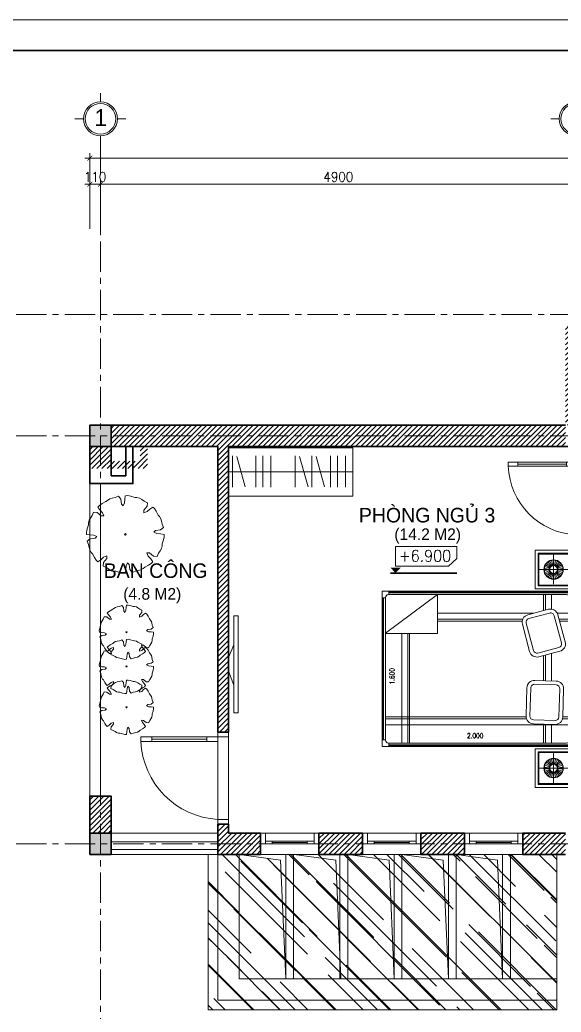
# Model space of a CAD drawing. Header units: millimetres. Extents: x -529782 to -142003, y -492574 to -273331.
# Drawn here: x -222022 to -216446, y -385662 to -375441 of the extents above; entities that cross this region are included whole.
import ezdxf
from ezdxf.enums import TextEntityAlignment as Align

# ---------------------------------------------------------------- set-up
doc = ezdxf.new("R2010")
doc.units = ezdxf.units.MM
doc.header["$LTSCALE"] = 500
doc.header["$MEASUREMENT"] = 0
doc.header["$PDMODE"] = 3
doc.linetypes.add('CENTER', pattern=[2, 1.25, -0.25, 0.25, -0.25])
doc.layers.get('0').update_dxf_attribs({"linetype": 'CONTINUOUS', "lineweight": 13})
doc.layers.get('Defpoints').update_dxf_attribs({"color": 255, "linetype": 'CONTINUOUS', "lineweight": 13})
for name, color, linetype, lineweight in [('1.cat 30', 30, 'CONTINUOUS', 35), ('1.cot', 2, 'CONTINUOUS', 35), ('2.thay 145', 145, 'CONTINUOUS', 18), ('3.manh 08', 8, 'CONTINUOUS', 9), ('4.dim 08', 8, 'CONTINUOUS', 13), ('7.tim 67', 67, 'CENTER', 9), ('8.vat lieu 08', 8, 'CONTINUOUS', 5), ('9.text \xad white', 7, 'CONTINUOUS', 15), ('CA.manh 08', 8, 'CONTINUOUS', 9), ('CA.thay 145', 145, 'CONTINUOUS', 18), ('noithat', 15, 'CONTINUOUS', 9)]:
    doc.layers.add(name, color=color, linetype=linetype, lineweight=lineweight)
doc.styles.add('CA.JSC1', font='')
doc.styles.add('ROMANS', font='romans.shx', dxfattribs={"bigfont": 'vns.shx'})
doc.styles.get("Standard").update_dxf_attribs({"font": 'txt.shx', "width": 0.9})
doc.styles.get('CA.JSC1').set_extended_font_data('.VnAvantH')
doc.dimstyles.new('CA 50', dxfattribs={"dimscale": 0, "dimtxt": 100, "dimasz": 50, "dimexe": 50, "dimexo": 0, "dimgap": 25, "dimtad": 1, "dimdec": 0, "dimzin": 0, "dimdsep": 46, "dimtxsty": 'Standard', "dimblk": 'ARCHTICK', "dimcen": 0.09, "dimdle": 50, "dimclrd": 256, "dimclre": 256, "dimclrt": 7, "dimadec": 0, "dimazin": 0, "dimtfac": 1, "dimtdec": 0, "dimtix": 1, "dimtmove": 2, "dimatfit": 3, "dimldrblk": 'DOT', "dimfxl": 1, "dimtolj": 1, "dimtzin": 0, "dimarcsym": 0})
pattern_1 = [(45, (0, 0), (-26.51650429449553, 26.51650429449553), [])]

# ---------------------------------------------------------------- blocks, each defined once
blk = doc.blocks.new('A$C2BDB356E')
at = {"layer": 'noithat', "color": 135, "linetype": 'Continuous'}
for p, q in [((0.0007344302721321583, 599.9999563574092), (0.0007344302721321583, 699.9999563574092)), ((0.0007344302721321583, 699.9999563574092), (40.00073443027213, 699.9999563574092)), ((40.00073443027213, 699.9999563574092), (40.00073443027213, 599.9999563574092)), ((40.00073443027213, 599.9999563574092), (0.0007344302721321583, 599.9999563574092)), ((0.0007344302721321583, 99.99995635740925), (0.0007344302721321583, -4.364259075373411e-05)), ((40.00073443027213, 99.99995635740925), (0.0007344302721321583, 99.99995635740925)), ((40.00073443027213, -4.364259075373411e-05), (40.00073443027213, 99.99995635740925)), ((0.0007344302721321583, -4.364259075373411e-05), (40.00073443027213, -4.364259075373411e-05))]:
    blk.add_line(p, q, dxfattribs=at)
at = {"layer": 'noithat', "color": 8, "linetype": 'Continuous'}
for p, q in [((0.0007344302721321583, 99.99995635740925), (0.0007344302721321583, 599.9999563574092)), ((20.00073443027213, 599.9999563574092), (20.00073443027213, 99.99995635740925)), ((40.00073443027213, 599.9999563574092), (40.00073443027213, 99.99995635740925))]:
    blk.add_line(p, q, dxfattribs=at)
at = {"layer": 'noithat', "color": 1, "linetype": 'Continuous'}
blk.add_arc((10.18820847296689, 740.3098040898665), 740.9098847954065, 272.306074052381, 356.8812333185894, dxfattribs=at)
blk = doc.blocks.new('A$C53621E4B')
at = {"layer": 'noithat'}
for p, q in [((6.955862045288086e-05, 1999.999869246036), (70.00006955862045, 1999.999869246036)), ((6.955862045288086e-05, -0.0001307539641857147), (6.955862045288086e-05, 1999.999869246036)), ((70.00006955862045, 1929.999869246036), (70.00006955862045, 1999.999869246036)), ((70.00006955862045, 1983.999869246036), (777.4192168414593, 1983.999869246036)), ((70.00006955862045, 1943.999869246036), (792.2395204156637, 1943.999869246036)), ((777.4192168414593, 1983.999869246036), (792.2395204156637, 1943.999869246036)), ((788.6423028036952, 1983.999869246036), (798.7758300974965, 1943.999869246036)), ((811.3359885960817, 1983.999869246036), (801.2024613022804, 1943.999869246036)), ((822.5590745583177, 1983.999869246036), (807.7387709841132, 1943.999869246036)), ((807.7387709841132, 1943.999869246036), (1530.00006955862, 1943.999869246036)), ((822.5590745583177, 1983.999869246036), (1530.00006955862, 1983.999869246036)), ((1530.00006955862, 1999.999869246036), (1600.00006955862, 1999.999869246036)), ((1530.00006955862, 1999.999869246036), (1530.00006955862, 1929.999869246036)), ((1600.00006955862, 1999.999869246036), (1600.00006955862, -0.0001307539641857147)), ((6.955862045288086e-05, 1929.999869246036), (70.00006955862045, 1929.999869246036)), ((4.000069558620453, 69.99986924603581), (4.000069558620453, 1929.999869246036)), ((12.00006955862045, 69.99986924603581), (12.00006955862045, 1929.999869246036)), ((16.00006955862045, 69.99986924603581), (16.00006955862045, 1929.999869246036)), ((36.00006955862045, 65.99986924603581), (36.00006955862045, 1901.347382754087)), ((66.00006955862045, 1931.347382754087), (1534.00006955862, 1931.347382754087)), ((227.6586416214705, 1931.347382754087), (227.6586416214705, 1806.373710714281)), ((287.6586416214705, 1931.347382754087), (287.6586416214705, 1824.127765990794)), ((307.6586416214705, 1931.347382754087), (307.6586416214705, 1829.457760047168)), ((1295.987653709948, 1862.392074059695), (1295.987653709948, 1931.347382754087)), ((1315.987653709948, 1859.289595298469), (1315.987653709948, 1931.347382754087)), ((1375.987653709948, 35.99986924603581), (1375.987653709948, 1931.347382754087)), ((1530.00006955862, 1929.999869246036), (1600.00006955862, 1929.999869246036)), ((1564.00006955862, 1901.347382754087), (1564.00006955862, 65.99986924603581)), ((1584.00006955862, 1929.999869246036), (1584.00006955862, 69.99986924603581)), ((1588.00006955862, 1929.999869246036), (1588.00006955862, 69.99986924603581)), ((1596.00006955862, 1929.999869246036), (1596.00006955862, 69.99986924603581)), ((36.00006955862045, 1743.872827596962), (184.7117167562246, 1743.872827596962)), ((642.1232149600983, 1743.872827596962), (924.612143702805, 1743.872827596962)), ((1371.91368868202, 1743.872827596962), (1564.00006955862, 1743.872827596962)), ((36.00006955862045, 1683.872827596962), (195.3930588662624, 1683.872827596962)), ((36.00006955862045, 1663.872827596962), (200.7230529263616, 1663.872827596962)), ((658.1131971329451, 1683.872827596962), (922.8785082548857, 1683.872827596962)), ((663.4431911855936, 1663.872827596962), (922.3006297796965, 1663.872827596962)), ((1369.602174758911, 1663.872827596962), (1564.00006955862, 1663.872827596962)), ((1370.1800532341, 1683.872827596962), (1564.00006955862, 1683.872827596962)), ((227.6586416214705, 1562.801087513566), (227.6586416214705, 570.0239220671356)), ((287.6586416214705, 1449.918502066284), (287.6586416214705, 570.0239220671356)), ((307.6586416214705, 1443.860710680485), (307.6586416214705, 570.0239220671356)), ((1295.987653709948, 35.99986924603581), (1295.987653709948, 1483.431120559573)), ((1315.987653709948, 35.99986924603581), (1315.987653709948, 1488.264485832304)), ((34.23403782397509, 570.0239220671356), (433.4166060686111, 35.99986924603581)), ((36.00006955862045, 570.0239220671356), (435.1826378032565, 570.0239220671356)), ((435.1826378032565, 570.0239220671356), (435.1826378032565, 35.99986924603581)), ((435.1826378032565, 284.1503325365484), (1564.00006955862, 284.1503325365484)), ((435.1826378032565, 264.1503325365484), (1564.00006955862, 264.1503325365484)), ((435.1826378032565, 204.1503325365484), (1564.00006955862, 204.1503325365484)), ((36.00006955862045, 69.99986924603581), (6.955862045288086e-05, 69.99986924603581)), ((1534.00006955862, 35.99986924603581), (66.00006955862045, 35.99986924603581)), ((70.00006955862045, -0.0001307539641857147), (70.00006955862045, 35.99986924603581)), ((1530.00006955862, 15.99986924603581), (70.00006955862045, 15.99986924603581)), ((1530.00006955862, 11.99986924603581), (70.00006955862045, 11.99986924603581)), ((1530.00006955862, 3.999869246035814), (70.00006955862045, 3.999869246035814)), ((1530.00006955862, 35.99986924603581), (1530.00006955862, -0.0001307539641857147)), ((1600.00006955862, 69.99986924603581), (1564.00006955862, 69.99986924603581)), ((1600.00006955862, -0.0001307539641857147), (6.955862045288086e-05, -0.0001307539641857147))]:
    blk.add_line(p, q, dxfattribs=at)
for points in [[(340.7294978052378, 1445.497492987663), (619.9965403825045, 1519.922076843679, 0.4142135623730928), (676.0245911926031, 1616.663018837571), (619.004616484046, 1830.621886722744, 0.4142135623730918), (522.2636744901538, 1886.649937532842), (242.9966319128871, 1812.225353676826, 0.4142135623730937), (186.9685811027884, 1715.484411682934), (243.9885558113456, 1501.525543794036, 0.414213562373092)], [(330.4290167912841, 1484.148496735841), (609.6960593760014, 1558.573080595583, 0.4142135623730945), (637.3735874444246, 1606.362537823617), (580.3536127358675, 1820.321405712515, 0.4142135623730945), (532.5641555041075, 1847.998933780938), (253.2971129268408, 1773.574349924922, 0.4142135623730945), (225.6195848509669, 1725.784892696887), (282.6395595595241, 1511.82602480799, 0.4142135623730951)], [(996.3995885550976, 1491.362569801509), (1285.293034166098, 1483.015304531902, 0.4142135623730957), (1366.593648083508, 1559.74966782704), (1372.988858245313, 1781.083750043064, 0.4142135623730958), (1296.254494950175, 1862.384363967925), (1007.361049339175, 1870.731629241258, 0.4142135623730957), (926.0604354143143, 1793.997265942395), (919.6652252525091, 1572.66318372637, 0.4142135623730946)], [(997.554863370955, 1531.345883075148), (1286.448308981955, 1522.998617801815, 0.4142135623730945), (1326.610334813595, 1560.904942642897), (1333.0055449754, 1782.239024858922, 0.4142135623730945), (1295.099220134318, 1822.401050698012), (1006.205774523318, 1830.748315971345, 0.4142135623730945), (966.0437486842275, 1792.841991126537), (959.6485385224223, 1571.507908910513, 0.4142135623730951)]]:
    blk.add_lwpolyline(points, format="xyb", close=True, dxfattribs=at)
for centre, radius, start, end in [((782.9104882255197, 1980.097385887057), 6.826236146835995, 34.20007427686024, 145.7999257231398), ((788.7959010004997, 1989.486922744662), 5.553487948119572, 268.9844752861604, 315.9994754663296), ((795.4724773094058, 1945.895213779062), 3.776865842704907, 210.735328045117, 329.264671954883), ((799.3483398407698, 1977.335013713688), 10.5732928969746, 86.52539782463387, 128.3312454481836), ((799.918566763401, 1944.599218983203), 1.483331207069644, 205.3147875659948, 334.6852124340052), ((800.0597246363759, 1944.599218983203), 1.483331207069644, 205.3147875659948, 334.6852124340052), ((800.6299515590072, 1977.335013713688), 10.5732928969746, 51.66875455181637, 93.47460217536613), ((804.5058140903711, 1945.895213779062), 3.776865842704907, 210.735328045117, 329.264671954883), ((811.1823903992772, 1989.486922744662), 5.553487948119572, 224.0005245336704, 271.0155247138396), ((817.0678031817079, 1980.097385887057), 6.826236146835995, 34.20007427686024, 145.7999257231398), ((66.00006955862045, 1901.347382754087), 30, 90, 180), ((1534.00006955862, 1901.347382754087), 30, 0, 90), ((66.00006955862045, 65.99986924603581), 30, 180, 270), ((1534.00006955862, 65.99986924603581), 30, 270, 0)]:
    blk.add_arc(centre, radius, start, end, dxfattribs=at)
at = {"layer": 'noithat', "style": 'ROMANS', "width": 0.75}
for s, rotation, p in [('2.000', 90, (1514.37587377429, 875.070332787931)), ('1.600', 180, (960.8841702863574, 127.5780621878803))]:
    blk.add_text(s, height=50, rotation=rotation, dxfattribs=at).set_placement(p)
blk = doc.blocks.new('A$C5087272F')
at = {"layer": 'noithat'}
for p, q in [((-0.0007299021817743778, 500.000033332326), (499.9992700978182, 500.000033332326)), ((-0.0007299021817743778, 3.333232598379254e-05), (-0.0007299021817743778, 500.000033332326)), ((39.99927009781823, 460.000033332326), (459.9992700978182, 460.000033332326)), ((39.99927009781823, 40.00003333232598), (39.99927009781823, 460.000033332326)), ((49.99927009781823, 450.000033332326), (449.9992700978182, 450.000033332326)), ((49.99927009781823, 50.00003333232598), (49.99927009781823, 450.000033332326)), ((250.364759543445, 425.4739536031266), (250.364759543445, 50.47395360312657)), ((449.9992700978182, 450.000033332326), (449.9992700978182, 50.00003333232598)), ((459.9992700978182, 460.000033332326), (459.9992700978182, 40.00003333232598)), ((499.9992700978182, 500.000033332326), (499.9992700978182, 3.333232598379254e-05)), ((196.5666415034793, 249.4090965970536), (132.9870474501513, 262.9233565016766)), ((200.1197593673132, 260.3444689720054), (140.7393046258949, 286.7823507695575)), ((205.8688248484395, 270.302142476954), (153.2827202170156, 308.5081838763435)), ((213.5625761910342, 278.8469190023025), (170.0690867765807, 327.1513326599379)), ((222.864759543445, 285.6053508094628), (190.364759543445, 341.8970020546694)), ((233.3688248484395, 290.2820619999547), (213.2827202170156, 352.1007355584879)), ((244.6156940623187, 292.6726578458329), (237.8213439448737, 357.3165810464998)), ((256.1138250171207, 292.6726578458329), (262.9081751345657, 357.3165810464998)), ((267.3606942309998, 290.2820619999547), (287.4467988624237, 352.1007355584879)), ((277.864759543445, 285.6053508094628), (310.364759543445, 341.8970020546694)), ((287.1669428884052, 278.8469190023025), (330.6604323028587, 327.1513326599379)), ((294.8606942309998, 270.302142476954), (347.4467988624237, 308.5081838763435)), ((300.6097597121261, 260.3444689720054), (359.990214460995, 286.7823507695575)), ((304.1628775834106, 249.4090965970536), (367.742471629288, 262.9233565016766)), ((437.864759543445, 237.9739536031266), (62.86475954344496, 237.9739536031266)), ((195.364759543445, 237.9739536031266), (130.364759543445, 237.9739536031266)), ((196.5666415034793, 226.5388106054743), (132.9870474501513, 213.0245507045765)), ((200.1197593673132, 215.6034382342477), (140.7393046258949, 189.1655564329703)), ((205.8688248484395, 205.6457647255738), (153.2827202170156, 167.4397233261843)), ((213.5625761910342, 197.1009882002254), (170.0690867765807, 148.7965745463152)), ((222.864759543445, 190.342556393065), (190.364759543445, 134.0509051478584)), ((233.3688248484395, 185.6658452062984), (213.2827202170156, 123.8471716477652)), ((244.6156940623187, 183.275249356695), (237.8213439448737, 118.6313261597534)), ((256.1138250171207, 183.275249356695), (262.9081751345657, 118.6313261597534)), ((267.3606942309998, 185.6658452062984), (287.4467988624237, 123.8471716477652)), ((277.864759543445, 190.342556393065), (310.364759543445, 134.0509051478584)), ((287.1669428884052, 197.1009882002254), (330.6604323028587, 148.7965745463152)), ((294.8606942309998, 205.6457647255738), (347.4467988624237, 167.4397233261843)), ((300.6097597121261, 215.6034382342477), (359.990214460995, 189.1655564329703)), ((304.1628775834106, 226.5388106054743), (367.742471629288, 213.0245507045765)), ((305.364759543445, 237.9739536031266), (370.364759543445, 237.9739536031266)), ((499.9992700978182, 3.333232598379254e-05), (-0.0007299021817743778, 3.333232598379254e-05)), ((459.9992700978182, 40.00003333232598), (39.99927009781823, 40.00003333232598)), ((449.9992700978182, 50.00003333232598), (49.99927009781823, 50.00003333232598))]:
    blk.add_line(p, q, dxfattribs=at)
for radius in [125, 120, 55, 50]:
    blk.add_circle((250.364759543445, 237.9739536031266), radius, dxfattribs=at)
blk = doc.blocks.new('A$C1A9D127A')
at = {"layer": 'noithat', "color": 135, "linetype": 'Continuous'}
for p, q in [((49.99985728343017, 109.9998206971213), (-0.0001427165698260069, 109.9998206971213)), ((-0.0001427165698260069, 109.9998206971213), (-0.0001427165698260069, -0.000179302878677845)), ((49.99985728343017, -0.000179302878677845), (49.99985728343017, 109.9998206971213)), ((-0.0001427165698260069, -0.000179302878677845), (49.99985728343017, -0.000179302878677845))]:
    blk.add_line(p, q, dxfattribs=at)
blk = doc.blocks.new('khung co loan')
at = {"layer": '1.cat 30'}
blk.add_lwpolyline([(1158.281703106128, -14553.47590842255), (1158.281703106128, -303.4759079545038), (20658.28170374641, -303.4759079545038), (20658.28170374641, -14553.47590842255)], close=True, dxfattribs=at)
at = {"layer": '3.manh 08'}
blk.add_lwpolyline([(0, -14850.00000048772), (21000.00000000023, -14850.00000048772), (21000.00000000023, -4.877219907939434e-07), (0, -4.877219907939434e-07)], close=True, dxfattribs=at)
blk = doc.blocks.new('ki hieu cost')
at = {"layer": '1.cat 30'}
blk.add_line((-119312.6479903211, -196389.5266377838), (-118175.9534743076, -196389.5266377837), dxfattribs=at)
at = {"layer": '3.manh 08'}
blk.add_lwpolyline([(-119227.225577535, -195933.8747298737), (-119227.225577535, -196268.1983629046), (-118320.4604987512, -196268.1983629046), (-118175.9534743076, -196138.8011558482), (-118175.9534743076, -195933.8747298737)], close=True, dxfattribs=at)
blk.add_solid([(-119312.6479903211, -196299.0221607631), (-119141.803164749, -196299.0221607631), (-119227.225577535, -196389.5266377839)], dxfattribs=at)
blk = doc.blocks.new('A$C41BA5761')
at = {"layer": '2.thay 145'}
blk.add_lwpolyline([(839.9994073519047, 524.9998310285737, -3898660.642287513), (839.9994073521084, 525.0001542164828, 1.154242490888426e-06), (839.9994073524431, 524.9999926225864, 1.154242490888426e-06)], format="xyb", dxfattribs=at)
at = {"layer": '3.manh 08'}
for p, q in [((524.9994049160159, 1050.000159478077), (524.9994049160159, 875.0001713204256)), ((174.9994048396911, 525.0001523148676), (-0.000583361616008915, 525.0001523148676)), ((874.9994049923262, 525.0001523148676), (1049.999393193633, 525.0001523148676)), ((524.9994049160159, 0.0001831847475841641), (524.9994049160159, 175.000171342399))]:
    blk.add_line(p, q, dxfattribs=at)
blk.add_arc((524.9994049160159, 525.0001713313977), 349.9999999890093, 359.9999968883953, 359.9999381014106, dxfattribs=at)
blk = doc.blocks.new('_ArchTick')
at = {"color": 1, "linetype": 'ByBlock', "const_width": 0.150000081}
blk.add_lwpolyline([(-0.5000002699998731, -0.5000002699998731), (0.5000002699998731, 0.5000002699998731)], dxfattribs=at)
blk = doc.blocks.new('*D628')
at = {"layer": '7.tim 67', "linetype": 'Continuous', "lineweight": -2, "transparency": 16777216}
for p, q in [((5.823591963835773e-11, 2483.999999999942), (-49.99999999994176, 2483.999999999942)), ((5.820766091346741e-11, 2022.499999999942), (5.82389812553556e-11, 2533.999999999942)), ((5.823591963835773e-11, 2483.999999999942), (110.0000000000582, 2483.999999999942)), ((110.0000000000582, 2022.499999999942), (110.0000000000582, 2533.999999999942)), ((110.0000000000582, 2483.999999999942), (160.0000000000582, 2483.999999999942))]:
    blk.add_line(p, q, dxfattribs=at)
at = {"layer": 'Defpoints', "color": 0, "linetype": 'Continuous', "transparency": 16777216}
for p in [(110.0000000000582, 2483.999999999942), (5.820766091346741e-11, 2022.499999999942), (110.0000000000582, 2022.499999999942)]:
    blk.add_point(p, dxfattribs=at)
at = {"layer": '7.tim 67', "linetype": 'Continuous', "lineweight": -2, "transparency": 16777216, "xscale": 50, "yscale": 50, "zscale": 50}
blk.add_blockref('_ArchTick', (5.823591963835773e-11, 2483.999999999942), dxfattribs=at)
at = {"layer": '7.tim 67', "linetype": 'Continuous', "lineweight": -2, "transparency": 16777216, "xscale": 50, "yscale": 50, "zscale": 50, "rotation": 180}
blk.add_blockref('_ArchTick', (110.0000000000582, 2483.999999999942), dxfattribs=at)
at = {"layer": '7.tim 67', "color": 7, "linetype": 'Continuous', "transparency": 16777216, "insert": (55.00000000005824, 2558.999999999942), "char_height": 100, "attachment_point": 5}
blk.add_mtext('\\A1;110', dxfattribs=at)
blk = doc.blocks.new('_DOT')
at = {"color": 1, "linetype": 'ByBlock'}
blk.add_line((-0.5, 0), (-1, 0), dxfattribs=at)
at = {"color": 1, "linetype": 'ByBlock', "const_width": 0.5}
blk.add_lwpolyline([(-0.25, 0, 1), (0.25, 0, 1)], format="xyb", close=True, dxfattribs=at)
blk = doc.blocks.new('*D629')
at = {"layer": '7.tim 67', "linetype": 'Continuous', "lineweight": -2, "transparency": 16777216}
for p, q in [((60.00000000005824, 2483.999999999942), (5060.000000000058, 2483.999999999942)), ((110.0000000000582, 2022.499999999942), (110.0000000000582, 2533.999999999942)), ((5010.000000000058, 2022.499999999942), (5010.000000000058, 2533.999999999942))]:
    blk.add_line(p, q, dxfattribs=at)
at = {"layer": 'Defpoints', "color": 0, "linetype": 'Continuous', "transparency": 16777216}
for p in [(5010.000000000058, 2483.999999999942), (110.0000000000582, 2022.499999999942), (5010.000000000058, 2022.499999999942)]:
    blk.add_point(p, dxfattribs=at)
at = {"layer": '7.tim 67', "linetype": 'Continuous', "lineweight": -2, "transparency": 16777216, "xscale": 50, "yscale": 50, "zscale": 50, "rotation": 180}
blk.add_blockref('_ArchTick', (110.0000000000582, 2483.999999999942), dxfattribs=at)
at = {"layer": '7.tim 67', "linetype": 'Continuous', "lineweight": -2, "transparency": 16777216, "xscale": 50, "yscale": 50, "zscale": 50}
blk.add_blockref('_ArchTick', (5010.000000000058, 2483.999999999942), dxfattribs=at)
at = {"layer": '7.tim 67', "color": 7, "linetype": 'Continuous', "transparency": 16777216, "insert": (2560.000000000058, 2558.999999999942), "char_height": 100, "attachment_point": 5}
blk.add_mtext('\\A1;4900', dxfattribs=at)
blk = doc.blocks.new('*D633')
at = {"layer": '7.tim 67', "linetype": 'Continuous', "lineweight": -2, "transparency": 16777216}
for p, q in [((5.820766091346741e-11, 2022.499999999942), (5.825542213863416e-11, 2802.499999999942)), ((10220.00000000006, 2022.499999999942), (10220.00000000006, 2802.499999999942)), ((-49.99999999994175, 2752.499999999942), (10270.00000000006, 2752.499999999942))]:
    blk.add_line(p, q, dxfattribs=at)
at = {"layer": 'Defpoints', "color": 0, "linetype": 'Continuous', "transparency": 16777216}
for p in [(10220.00000000006, 2752.499999999942), (5.820766091346741e-11, 2022.499999999942), (10220.00000000006, 2022.499999999942)]:
    blk.add_point(p, dxfattribs=at)
at = {"layer": '7.tim 67', "linetype": 'Continuous', "lineweight": -2, "transparency": 16777216, "xscale": 50, "yscale": 50, "zscale": 50, "rotation": 180}
blk.add_blockref('_ArchTick', (5.825236052163629e-11, 2752.499999999942), dxfattribs=at)
at = {"layer": '7.tim 67', "linetype": 'Continuous', "lineweight": -2, "transparency": 16777216, "xscale": 50, "yscale": 50, "zscale": 50}
blk.add_blockref('_ArchTick', (10220.00000000006, 2752.499999999942), dxfattribs=at)
at = {"layer": '7.tim 67', "color": 7, "linetype": 'Continuous', "transparency": 16777216, "insert": (5110.000000000058, 2827.499999999942), "char_height": 100, "attachment_point": 5}
blk.add_mtext('\\A1;10220', dxfattribs=at)
blk = doc.blocks.new('A$C4C885104')
at = {"color": 116}
for p, q in [((238.7920089364052, 1059.793210025877), (197.8864303231239, 1032.629086423665)), ((295.8722552955151, 1089.668938875198), (238.7920089364052, 1059.793210025877)), ((316.8008278906345, 1108.683531083167), (295.8722552955151, 1089.668938875198)), ((353.90112221241, 1131.769455332309), (316.8008278906345, 1108.683531083167)), ((391.9539651125669, 1141.274789348245), (353.90112221241, 1131.769455332309)), ((436.6658100187778, 1150.784047540277), (391.9539651125669, 1141.274789348245)), ((488.6582685410976, 1170.073332030326), (436.6658100187778, 1150.784047540277)), ((523.2338181063533, 1127.694199115038), (488.6582685410976, 1170.073332030326)), ((530.8443866893649, 1051.643678631634), (523.2338181063533, 1127.694199115038)), ((579.362497895956, 1069.298544041812), (558.4339253008366, 1023.12375240773)), ((582.2152336016297, 1127.694199115038), (579.362497895956, 1069.298544041812)), ((590.7773687541485, 1179.303973764181), (582.2152336016297, 1127.694199115038)), ((626.0363964810967, 1180.779463738203), (590.9718065112829, 1179.016527913511)), ((674.1872363835573, 1171.091655563563), (626.0363964810967, 1180.779463738203)), ((735.6963426545262, 1151.897532328963), (674.1872363835573, 1171.091655563563)), ((763.951683267951, 1150.556445363909), (735.6963426545262, 1151.897532328963)), ((806.5286409407854, 1140.67340945825), (763.951683267951, 1150.556445363909)), ((840.1634260341525, 1120.514920104295), (806.5286409407854, 1140.67340945825)), ((878.5079255625606, 1095.650363322347), (840.1634260341525, 1120.514920104295)), ((928.9252418875694, 1072.564439073205), (878.5079255625606, 1095.650363322347)), ((923.3798379153013, 1018.174386106431), (928.9252418875694, 1072.564439073205)), ((108.3223132416606, 928.0125306583941), (85.21269899606705, 877.6437764950097)), ((162.7678298652172, 922.4715949036181), (108.3223132416606, 928.0125306583941)), ((221.9800174385309, 874.0717957802117), (162.7678298652172, 922.4715949036181)), ((174.0000470802188, 1006.677533041686), (204.473745688796, 964.1375089287758)), ((197.8864303231239, 1032.629086423665), (174.3408041521907, 1006.611803103238)), ((204.473745688796, 964.1375089287758), (243.7894519716501, 920.8273653835058)), ((243.7894519716501, 920.8273653835058), (261.6728151217103, 873.3919323831797)), ((558.4339253008366, 1023.12375240773), (530.8443866893649, 1051.643678631634)), ((874.2528812214732, 919.3636479377747), (874.9314493313432, 959.0203841254115)), ((921.7349730953574, 937.2313998639584), (874.2528812214732, 919.3636479377747)), ((874.9314493313432, 959.0203841254115), (923.3798379153013, 1018.174386106431)), ((965.0867357477546, 976.5084720775485), (921.7349730953574, 937.2313998639584)), ((1007.667621448636, 1006.950263235718), (965.0867357477546, 976.5084720775485)), ((1033.645683541894, 983.0893143303692), (1007.60379087925, 1006.611803103238)), ((1060.835544556379, 942.2219700105488), (1033.645683541894, 983.0893143303692)), ((1090.742624059319, 885.1997763514519), (1060.835544556379, 942.2219700105488)), ((30.25457375496626, 763.201085370034), (28.91413167864084, 734.9715481288731)), ((40.14733090251684, 805.732280086726), (30.25457375496626, 763.201085370034)), ((60.3266307413578, 839.3359756208956), (40.14733090251684, 805.732280086726)), ((85.21269899606705, 877.6437764950097), (60.3266307413578, 839.3359756208956)), ((261.6728151217103, 873.3919323831797), (221.9800174385309, 874.0717957802117)), ((1109.77395555377, 864.2937315702438), (1090.742624059319, 885.1997763514519)), ((1132.883569799364, 827.2289132736623), (1109.77395555377, 864.2937315702438)), ((1142.400217555463, 789.2124824263155), (1132.883569799364, 827.2289132736623)), ((1151.916865311563, 744.5465362593532), (1142.400217555463, 789.2124824263155)), ((9.701128542423248, 673.5248466357589), (-0.0001368746161460876, 625.4213227592409)), ((-0.0001368746161460876, 625.4213227592409), (1.766497045755386, 590.3902083970606)), ((28.91413167864084, 734.9715481288731), (9.701128542423248, 673.5248466357589)), ((1024.130999803543, 622.8980779387057), (1052.678979061544, 650.456581171602)), ((1070.351210311055, 601.9881089814007), (1024.130999803543, 622.8980779387057)), ((1052.678979061544, 650.456581171602), (1128.806269057095, 658.0616332218051)), ((1128.806269057095, 658.0616332218051), (1171.226105317473, 692.6051687821746)), ((1171.226105317473, 692.6051687821746), (1151.916865311563, 744.5465362593532)), ((1.480732470750809, 590.1949806697667), (53.13734395802021, 581.641259200871)), ((53.13734395802021, 522.7187835760415), (10.71848971396685, 488.175248015672)), ((10.71848971396685, 488.175248015672), (30.02674770355225, 436.2338805347681)), ((53.13734395802021, 581.641259200871), (111.5924027115107, 578.7913267724216)), ((129.2646339610219, 530.322854578495), (53.13734395802021, 522.7187835760415)), ((111.5924027115107, 578.7913267724216), (157.8126132115722, 557.8823388591409)), ((157.8126132115722, 557.8823388591409), (129.2646339610219, 530.322854578495)), ((1128.806269057095, 599.138176549226), (1070.351210311055, 601.9881089814007)), ((1180.463862560689, 590.5844550840557), (1128.806269057095, 599.138176549226)), ((1153.030463352799, 445.8078876212239), (1172.243466481566, 507.2545891180634)), ((1172.243466481566, 507.2545891180634), (1181.943749897182, 555.3581129908562)), ((1181.943749897182, 555.3581129908562), (1180.17711597681, 590.3902083970606)), ((30.02674770355225, 436.2338805347681), (39.54339545965195, 391.5669533237815)), ((39.54339545965195, 391.5669533237815), (49.06004321575165, 353.5505224764347)), ((49.06004321575165, 353.5505224764347), (72.17063947021961, 316.4857041798532)), ((72.17063947021961, 316.4857041798532), (91.20197096467018, 295.5796593986452)), ((920.2707979008555, 307.3875033706427), (959.9635955765843, 306.7076399698853)), ((938.1541610509157, 259.9520703665912), (920.2707979008555, 307.3875033706427)), ((959.9635955765843, 306.7076399698853), (1019.175783157349, 258.3088218942285)), ((1073.621299773455, 252.7669050954282), (1096.731896027923, 303.1366402991116)), ((1096.731896027923, 303.1366402991116), (1121.616982273757, 341.4434601292014)), ((1121.616982273757, 341.4434601292014), (1141.796282112598, 375.0471556670964)), ((1141.796282112598, 375.0471556670964), (1151.689039260149, 417.5783503837883)), ((1151.689039260149, 417.5783503837883), (1153.030463352799, 445.8078876212239)), ((91.20197096467018, 295.5796593986452), (121.1090504676104, 238.5574657395482)), ((121.1090504676104, 238.5574657395482), (148.2979294732213, 197.691102463752)), ((148.2979294732213, 197.691102463752), (174.3408041521907, 174.167632650584)), ((174.2759915664792, 173.829172514379), (216.8568772748113, 204.2719447165728)), ((216.8568772748113, 204.2719447165728), (260.2096219360828, 243.5490169301629)), ((258.5637750998139, 162.6050496473908), (253.0183711349964, 108.2149966806173)), ((307.0131456926465, 221.7590516246855), (258.5637750998139, 162.6050496473908)), ((260.2096219360828, 243.5490169301629), (307.691713809967, 261.4157878160477)), ((307.691713809967, 261.4157878160477), (307.0131456926465, 221.7590516246855)), ((602.5820971354842, 111.4808917082846), (623.5106697231531, 157.6566643863916)), ((623.5106697231531, 157.6566643863916), (651.0992263332009, 129.1367381624877)), ((977.4698673337698, 216.6419268213212), (938.1541610509157, 259.9520703665912)), ((1007.943565934896, 174.1019027121365), (977.4698673337698, 216.6419268213212)), ((984.0571826919913, 148.1503493264318), (1007.60379087925, 174.167632650584)), ((1019.175783157349, 258.3088218942285), (1073.621299773455, 252.7669050954282)), ((253.0183711349964, 108.2149966806173), (303.4356874525547, 85.12907242774963)), ((303.4356874525547, 85.12907242774963), (341.7801869884133, 60.26451564580202)), ((341.7801869884133, 60.26451564580202), (375.4159540832043, 40.10700733587146)), ((375.4159540832043, 40.10700733587146), (417.9919297471642, 30.22397143021226)), ((417.9919297471642, 30.22397143021226), (446.2482523694634, 28.88190342113376)), ((446.2482523694634, 28.88190342113376), (507.7573586478829, 9.688761230558157)), ((507.7573586478829, 9.688761230558157), (555.9072165340185, -2.798810601234436e-05)), ((555.9072165340185, -2.798810601234436e-05), (590.9718065112829, 1.763888884335756)), ((591.1672262698412, 1.476443029940128), (599.7283794134855, 53.08523663878441)), ((599.7283794134855, 53.08523663878441), (602.5820971354842, 111.4808917082846)), ((651.0992263332009, 129.1367381624877), (658.709794908762, 53.08523663878441)), ((658.709794908762, 53.08523663878441), (693.2863264903426, 10.70610371977091)), ((693.2863264903426, 10.70610371977091), (745.2787850052118, 29.99636925384402)), ((745.2787850052118, 29.99636925384402), (789.9896479025483, 39.50464640185237)), ((789.9896479025483, 39.50464640185237), (828.0424908101559, 49.00998041778803)), ((828.0424908101559, 49.00998041778803), (865.1437671333551, 72.09688571467996)), ((865.1437671333551, 72.09688571467996), (886.0723397284746, 91.11049687862396)), ((886.0723397284746, 91.11049687862396), (943.1516040787101, 120.9872067682445)), ((943.1516040787101, 120.9872067682445), (984.0571826919913, 148.1503493264318))]:
    blk.add_line(p, q, dxfattribs=at)
blk.add_ellipse((590.9718065112829, 590.3902083970606), major_axis=(-12.27511061385772, 5.040717177489792e-09), ratio=0.9990173375210415, dxfattribs=at)
blk = doc.blocks.new('sdfdggh')
at = {"layer": '7.tim 67', "ltscale": 0.5}
for p, q in [((110.0000000000582, 2894.499999999942), (110.0000000000582, -9823.000000000058)), ((12554.49999999994, 1140.000000000058), (-2632.000000000058, 1140.000000000058)), ((12554.49999999994, -110), (-2632.000000000058, -110)), ((12554.49999999994, -4310), (-2632.000000000058, -4310))]:
    blk.add_line(p, q, dxfattribs=at)
at = {"layer": '2.thay 145', "xscale": 0.5, "yscale": 0.5, "zscale": 0.5}
for p in [(-152.4997024579789, 2894.499908407568), (4747.500297542021, 2894.499908407568)]:
    blk.add_blockref('A$C41BA5761', p, dxfattribs=at)
at = {"layer": '9.text \xad white', "style": 'CA.JSC1'}
blk.add_text('1', height=174.9999882000658, dxfattribs=at).set_placement((112.7503165227245, 3168.749930287537), align=Align.MIDDLE)
at = {"layer": '7.tim 67', "color": 9, "linetype": 'Continuous'}
for base, p1, p2, picture, middle in [((10220.00000000006, 2752.499999999942), (5.820766091346741e-11, 2022.499999999942), (10220.00000000006, 2022.499999999942), '*D633', (5110.000000000058, 2827.499999999942)), ((110.0000000000582, 2483.999999999942), (5.820766091346741e-11, 2022.499999999942), (110.0000000000582, 2022.499999999942), '*D628', (55.00000000005824, 2558.999999999942)), ((5010.000000000058, 2483.999999999942), (110.0000000000582, 2022.499999999942), (5010.000000000058, 2022.499999999942), '*D629', (2560.000000000058, 2558.999999999942))]:
    dim = blk.add_linear_dim(base=base, p1=p1, p2=p2, dimstyle='CA 50', override={"dimscale": 1}, dxfattribs=at)
    dim.commit()
    dim.dimension.update_dxf_attribs({"geometry": picture, "text_midpoint": middle})

msp = doc.modelspace()

# ---------------------------------------------------------------- hatches: boundary and pattern name
at = {"layer": '1.cot'}
for points in [[(-221081.4537180976, -379617.4999999998), (-221301.4537180976, -379617.4999999998), (-221301.4537180976, -379837.4999999998), (-221081.4537180976, -379837.4999999998)], [(-221081.4537180976, -383817.4999999998), (-221301.4537180976, -383817.4999999998), (-221301.4537180976, -384037.4999999998), (-221081.4537180976, -384037.4999999998)]]:
    msp.add_hatch(color=256, dxfattribs=at).paths.add_polyline_path(points)
at = {"layer": '8.vat lieu 08'}
h = msp.add_hatch(dxfattribs=at)
h.set_pattern_fill('ANSI31', color=256, scale=300, style=0)
h.set_pattern_definition(pattern_1)
h.paths.add_polyline_path([(-211081.4537180976, -378587.4999999998), (-211301.4537180976, -378587.4999999998), (-211301.4537180975, -380837.4999999998), (-212581.4537180984, -380837.4999999998), (-212581.4537180984, -380947.4999999998), (-211676.4537180976, -380947.4999999998), (-211676.4537180976, -381277.4999999998), (-211301.4537180976, -381277.4999999999), (-211301.4537180975, -383817.4999999998), (-211081.4537180976, -383817.4999999998)])
h.paths.add_polyline_path([(-211301.4537180976, -381202.4999999998), (-211601.4537180976, -381202.4999999998), (-211601.4537180976, -380947.4999999998), (-211301.4537180976, -380947.4999999998)], flags=16)
h.paths.add_polyline_path([(-211301.4537180976, -381202.4999999998), (-211601.4537180976, -381202.4999999998), (-211601.4537180976, -381057.4999999998), (-211301.4537180976, -381057.4999999998)], flags=0)
h.paths.add_polyline_path([(-212691.4537180976, -382032.4999999998), (-212801.4537180977, -382032.4999999998), (-212801.4537180977, -382377.4999999998), (-212911.4537180976, -382377.4999999998), (-212911.4537180976, -382487.4999999998), (-212801.4537180977, -382487.4999999997), (-212801.4537180977, -383817.4999999998), (-212691.4537180976, -383817.4999999998)])
h.paths.add_polyline_path([(-212691.4538974006, -381057.4999999998), (-212801.4537180984, -381057.4999999998), (-212801.4537180984, -381282.4999999998), (-212691.4538974006, -381282.4999999998)])
h.paths.add_polyline_path([(-213761.4537180977, -382377.4999999998), (-216181.4537180976, -382377.4999999998), (-216181.4537180976, -382487.4999999998), (-213781.4537180976, -382487.4999999998), (-213761.4537180977, -382487.4999999997)])
h.paths.add_polyline_path([(-216181.4537180976, -380797.4999999998), (-216291.4537180976, -380797.4999999998), (-216291.4537180977, -383817.4999999998), (-216181.4537180976, -383817.4999999998)])
h.paths.add_polyline_path([(-216181.4537180976, -378587.4999999998), (-216401.4537180976, -378587.4999999998), (-216401.4537180976, -379617.4999999998), (-216181.4537180976, -379617.4999999998)])
h.paths.add_polyline_path([(-216181.4537180976, -379837.4999999998), (-216291.4537180976, -379837.4999999998), (-216291.4537180976, -379947.4999999998), (-216181.4537180976, -379947.4999999997)])
h.paths.add_polyline_path([(-214281.4537180975, -378367.4999999998), (-215081.4537180976, -378367.4999999998), (-215081.4537180976, -378587.4999999998), (-214281.4537180975, -378587.4999999998)])
h.paths.add_polyline_path([(-212211.4537180974, -378367.4999999997), (-213381.4537180974, -378367.4999999998), (-213381.4537180975, -378587.4999999998), (-212211.4537180975, -378587.4999999998)])
h.paths.add_polyline_path([(-216401.4537180976, -379617.4999999998), (-221081.4537180976, -379617.4999999998), (-221081.4537180976, -379837.4999999998), (-220781.4537180976, -379837.4999999998), (-220781.4537180976, -379987.4999999998), (-221081.4537180976, -379987.4999999998), (-221081.4537180976, -379837.4999999998), (-221301.4537180976, -379837.4999999997), (-221301.4537180976, -380062.4999999998), (-221081.4537180976, -380062.4999999998), (-220706.4537180976, -380062.4999999998), (-220706.4537180976, -379837.4999999998), (-219981.4537180976, -379837.4999999998), (-219981.4537180976, -382777.4999999994), (-219871.4537180976, -382777.4999999993), (-219871.4537180976, -379837.4999999998), (-216401.4537180976, -379837.4999999998)])
h.paths.add_polyline_path([(-219541.4537180976, -383817.4999999997), (-219871.4537180978, -383817.4999999997), (-219871.4537180976, -383727.5), (-219981.4537180976, -383727.5), (-219981.4537180976, -384037.4999999998), (-219541.4537180976, -384037.4999999999)])
h.paths.add_polyline_path([(-218491.4537180976, -383817.4999999997), (-218941.4537180976, -383817.4999999998), (-218941.4537180976, -384037.4999999999), (-218491.4537180976, -384037.4999999999)])
h.paths.add_polyline_path([(-217441.4537180976, -383817.4999999998), (-217891.4537180976, -383817.4999999997), (-217891.4537180976, -384037.4999999999), (-217441.4537180976, -384037.4999999999)])
h.paths.add_polyline_path([(-216401.4537180976, -383817.4999999997), (-216841.4537180976, -383817.4999999997), (-216841.4537180976, -384037.4999999999), (-216491.4537180976, -384037.4999999999), (-216401.4537180976, -384037.4999999998)])
h = msp.add_hatch(dxfattribs=at)
h.set_pattern_fill('ANSI31', color=256, scale=300, style=0)
h.set_pattern_definition(pattern_1)
h.paths.add_polyline_path([(-221081.4537180976, -383437.4999999998), (-221191.4537180977, -383437.4999999998), (-221191.4537180977, -383817.4999999998), (-221081.4537180976, -383817.4999999999)])
h.paths.add_polyline_path([(-221191.4537180976, -383437.4999999998), (-221301.4537180976, -383437.4999999998), (-221301.4537180976, -383817.4999999998), (-221191.4537180977, -383817.4999999998)])
h = msp.add_hatch(dxfattribs=at)
h.set_pattern_fill('AR-RROOF', color=256, scale=300, angle=315, style=0)
h.set_pattern_definition([(315, (0, -18916.5), (678.8225099390855, -254.5584412271573), [4500, -600, 1500, -300]), (315, (388.2016228714145, -19092.56958851545), (70.00357133746832, 494.2676400493967), [900, -99, 1800, -225]), (315, (286.3782463805518, -18842.25378797541), (1245.21504166951, -960.9581156325185), [2400, -420, 1200, -300])])
h.paths.add_polyline_path([(-216491.4537180976, -384037.4999999998), (-220081.4537180976, -384037.4999999999), (-220081.4537180976, -385637.4999999998), (-216491.4537180976, -385637.4999999998)])

# ---------------------------------------------------------------- linework, layer by layer
at = {"layer": '1.cat 30'}
for p, q in [((-221301.4537180976, -379617.4999999998), (-216401.4537180976, -379617.4999999998)), ((-221301.4537180976, -379617.4999999998), (-216401.4537180976, -379617.4999999998)), ((-221301.4537180976, -380217.4999999998), (-221301.4537180976, -379617.4999999998)), ((-221081.4537180976, -379987.4999999998), (-221081.4537180976, -379837.4999999998)), ((-220931.4537180976, -379837.4999999998), (-220931.4537180976, -380137.4999999998)), ((-219871.4537180976, -382777.4999999992), (-219871.4537180976, -379837.4999999998)), ((-219871.4537180977, -379837.4999999999), (-216291.4537180976, -379837.4999999999)), ((-216291.4537180976, -379837.4999999998), (-219871.4537180976, -379837.4999999998)), ((-221081.4537180976, -380217.4999999998), (-221301.4537180976, -380217.4999999998)), ((-220931.4537180976, -380137.4999999998), (-221081.4537180976, -380137.4999999998)), ((-219981.4537180976, -382777.4999999993), (-219871.4537180976, -382777.4999999993)), ((-219981.4537180976, -384037.4999999998), (-219981.4537180976, -383727.4999999999)), ((-219981.4537180976, -383727.4999999999), (-219871.4537180976, -383727.4999999999)), ((-219871.4537180977, -383817.4999999997), (-219871.4537180976, -383727.4999999998)), ((-219541.4537180976, -383817.4999999997), (-219871.4537180977, -383817.4999999997)), ((-219541.4537180976, -384037.4999999999), (-219541.4537180976, -383817.4999999998)), ((-218491.4537180976, -383817.4999999998), (-218941.4537180976, -383817.4999999998)), ((-218941.4537180976, -384037.4999999999), (-218941.4537180976, -383817.4999999998)), ((-218491.4537180976, -384037.4999999999), (-218491.4537180976, -383817.4999999998)), ((-217891.4537180976, -383817.4999999998), (-217441.4537180976, -383817.4999999998)), ((-217891.4537180976, -384037.4999999999), (-217891.4537180976, -383817.4999999998)), ((-217441.4537180976, -384037.4999999999), (-217441.4537180976, -383817.4999999998)), ((-216841.4537180976, -384037.4999999999), (-216841.4537180976, -383817.4999999998)), ((-216841.4537180976, -383817.4999999997), (-216401.4537180976, -383817.4999999997)), ((-221301.4537180976, -384037.4999999998), (-221081.4537180976, -384037.4999999998)), ((-219981.4537180976, -384037.4999999998), (-219541.4537180976, -384037.4999999998)), ((-218941.4537180976, -384037.4999999998), (-218491.4537180976, -384037.4999999999)), ((-217441.4537180976, -384037.4999999999), (-217891.4537180976, -384037.4999999999)), ((-216401.4537180976, -384037.4999999998), (-216841.4537180976, -384037.4999999998))]:
    msp.add_line(p, q, dxfattribs=at)
for points in [[(-220856.4537180976, -379837.4999999998), (-220856.4537180976, -380217.4999999998), (-221081.4537180976, -380217.4999999998)], [(-221081.4537180976, -380137.4999999998), (-221081.4537180976, -379837.4999999998), (-219981.4537180977, -379837.4999999997), (-219981.4537180976, -382777.4999999993)]]:
    msp.add_lwpolyline(points, dxfattribs=at)
for points in [[(-221081.4537180976, -380217.4999999998), (-221081.4537180976, -380217.4999999998)], [(-221301.4537180976, -383817.4999999998), (-221081.4537180976, -383817.4999999998), (-221081.4537180976, -383437.4999999998), (-221301.4537180976, -383437.4999999998)]]:
    msp.add_lwpolyline(points, close=True, dxfattribs=at)
at = {"layer": '1.cot'}
for points in [[(-221301.4537180976, -379837.4999999998), (-221081.4537180976, -379837.4999999998), (-221081.4537180976, -379617.4999999998), (-221301.4537180976, -379617.4999999998)], [(-221301.4537180976, -384037.4999999998), (-221081.4537180976, -384037.4999999998), (-221081.4537180976, -383817.4999999998), (-221301.4537180976, -383817.4999999998)]]:
    msp.add_lwpolyline(points, close=True, dxfattribs=at)
at = {"layer": '4.dim 08'}
for points in [[(-220081.4537180976, -384037.4999999999), (-216491.4537180976, -384037.4999999999), (-216491.4537180976, -385637.4999999998), (-220081.4537180976, -385637.4999999998)], [(-219283.1203847643, -385317.4999999999), (-219203.1203847643, -385317.4999999999), (-219203.1203847643, -384037.4999999999), (-219283.1203847643, -384037.4999999999)], [(-218724.7870514309, -385317.4999999998), (-218644.7870514309, -385317.4999999998), (-218644.7870514309, -384037.4999999998), (-218724.7870514309, -384037.4999999998)], [(-218166.4537180976, -385317.4999999998), (-218086.4537180976, -385317.4999999998), (-218086.4537180976, -384037.4999999998), (-218166.4537180976, -384037.4999999998)], [(-217608.1203847642, -385317.4999999998), (-217528.1203847642, -385317.4999999998), (-217528.1203847642, -384037.4999999998), (-217608.1203847642, -384037.4999999998)], [(-217049.787051431, -385317.4999999998), (-216969.787051431, -385317.4999999998), (-216969.787051431, -384037.4999999998), (-217049.787051431, -384037.4999999998)]]:
    msp.add_lwpolyline(points, close=True, dxfattribs=at)
at = {"layer": 'CA.manh 08', "color": 250}
for p, q in [((-218941.4537180976, -383817.4999999998), (-219541.4537180976, -383817.4999999998)), ((-217891.4537180976, -383817.4999999998), (-218491.4537180976, -383817.4999999998)), ((-216841.4537180976, -383817.4999999998), (-217441.4537180976, -383817.4999999998)), ((-219541.4537180976, -384037.4999999999), (-218941.4537180976, -384037.4999999999)), ((-218491.4537180976, -384037.4999999999), (-217891.4537180976, -384037.4999999999)), ((-217441.4537180976, -384037.4999999999), (-216841.4537180976, -384037.4999999999))]:
    msp.add_line(p, q, dxfattribs=at)
msp.add_lwpolyline([(-219981.4537180976, -382777.4999999993), (-219871.4537180976, -382777.4999999993), (-219871.4537180976, -383727.5), (-219981.4537180976, -383727.5)], close=True, dxfattribs=at)
for points in [[(-219761.4537180976, -384037.4999999998), (-219335.4460838626, -384097.2475843487), (-219283.1203847643, -385317.4999999999)], [(-219194.7870514309, -384037.4999999998), (-218768.7794171959, -384097.2475843487), (-218716.4537180976, -385317.4999999999)], [(-218644.7870514309, -384037.4999999998), (-218218.7794171959, -384097.2475843487), (-218166.4537180976, -385317.4999999999)], [(-218086.4537180976, -384037.4999999998), (-217660.4460838625, -384097.2475843487), (-217608.1203847642, -385317.4999999999)], [(-217528.1203847643, -384037.4999999997), (-217102.1127505293, -384097.2475843485), (-217049.787051431, -385317.4999999998)]]:
    msp.add_lwpolyline(points, dxfattribs=at)
at = {"layer": 'CA.thay 145'}
for p, q in [((-221301.4537180976, -383437.4999999998), (-221301.4537180976, -380217.4999999998)), ((-221191.4537180976, -383437.4999999998), (-221191.4537180976, -380217.4999999998)), ((-219981.4537180977, -383907.4999999999), (-221081.4537180976, -383907.4999999999)), ((-219981.4537180977, -383987.4999999999), (-221081.4537180976, -383987.4999999999)), ((-219981.4537180976, -384037.4999999999), (-221081.4537180976, -384037.4999999998))]:
    msp.add_line(p, q, dxfattribs=at)
msp.add_lwpolyline([(-219981.4537180976, -383817.4999999997), (-221081.4537180976, -383817.4999999997), (-221081.4537180976, -384037.4999999998), (-219981.4537180976, -384037.4999999998)], close=True, dxfattribs=at)
for points in [[(-216491.4537180976, -385537.4999999998), (-219981.4537180976, -385537.4999999999), (-219981.4537180976, -384037.4999999999)], [(-216491.4537180976, -385317.4999999998), (-219761.4537180976, -385317.4999999999), (-219761.4537180976, -384037.4999999999)]]:
    msp.add_lwpolyline(points, dxfattribs=at)
at = {"layer": 'noithat'}
for p, q in [((-219832.4537180976, -379933.0000000276), (-219832.4537180976, -380256.5000000276)), ((-219787.3143284805, -379939.0750609952), (-219700.3406469116, -380250.6642596436)), ((-219590.9537180976, -379933.0000000276), (-219590.9537180976, -380256.5000000276)), ((-219519.4537180976, -379933.0000000276), (-219519.4537180976, -380256.5000000276)), ((-219436.9537180976, -379933.0000000276), (-219436.9537180976, -380256.5000000276)), ((-219184.9537180976, -379933.0000000276), (-219184.9537180976, -380256.5000000276)), ((-219139.8143284805, -379939.0750609952), (-219052.8406469116, -380250.6642596436)), ((-219014.9537180976, -379933.0000000276), (-219014.9537180976, -380256.5000000276)), ((-218969.8143284805, -379939.0750609952), (-218882.8406469116, -380250.6642596436)), ((-218820.9537180976, -379933.0000000276), (-218820.9537180976, -380256.5000000276)), ((-218749.4537180976, -379933.0000000276), (-218749.4537180976, -380256.5000000276)), ((-218666.9537180976, -379933.0000000276), (-218666.9537180976, -380256.5000000276)), ((-219871.4537180976, -380098.0000000276), (-218590.9537180976, -380098.0000000276))]:
    msp.add_line(p, q, dxfattribs=at)
at = {"layer": 'noithat', "color": 135, "linetype": 'Continuous'}
for p, q in [((-219491.4537180976, -383899.7666666661), (-219422.1203847633, -383899.7666666661)), ((-219491.4537180976, -383927.4999999999), (-219491.4537180976, -383899.7666666661)), ((-219422.1203847633, -383899.7666666661), (-219422.1203847633, -383927.4999999999)), ((-219060.787051432, -383899.7666666661), (-219060.787051432, -383927.4999999999)), ((-218991.4537180976, -383899.7666666661), (-219060.787051432, -383899.7666666661)), ((-218441.4537180976, -383899.7666666661), (-218372.1203847633, -383899.7666666661)), ((-218441.4537180976, -383927.4999999999), (-218441.4537180976, -383899.7666666661)), ((-218372.1203847633, -383899.7666666661), (-218372.1203847633, -383927.4999999999)), ((-218010.787051432, -383899.7666666661), (-218010.787051432, -383927.4999999999)), ((-217941.4537180976, -383899.7666666661), (-218010.787051432, -383899.7666666661)), ((-217391.4537180976, -383899.7666666661), (-217322.1203847633, -383899.7666666661)), ((-217391.4537180976, -383927.4999999999), (-217391.4537180976, -383899.7666666661)), ((-217322.1203847633, -383899.7666666661), (-217322.1203847633, -383927.4999999999)), ((-216960.787051432, -383899.7666666661), (-216960.787051432, -383927.4999999999)), ((-216891.4537180976, -383899.7666666661), (-216960.787051432, -383899.7666666661)), ((-219422.1203847633, -383927.4999999999), (-219491.4537180976, -383927.4999999999)), ((-219060.787051432, -383927.4999999999), (-218991.4537180976, -383927.4999999999)), ((-218372.1203847633, -383927.4999999999), (-218441.4537180976, -383927.4999999999)), ((-218010.787051432, -383927.4999999999), (-217941.4537180976, -383927.4999999999)), ((-217322.1203847633, -383927.4999999999), (-217391.4537180976, -383927.4999999999)), ((-216960.787051432, -383927.4999999999), (-216891.4537180976, -383927.4999999999))]:
    msp.add_line(p, q, dxfattribs=at)
at = {"layer": 'noithat', "color": 8, "linetype": 'Continuous'}
for p, q in [((-219422.1203847633, -383899.7666666661), (-219060.787051432, -383899.7666666661)), ((-218372.1203847633, -383899.7666666661), (-218010.787051432, -383899.7666666661)), ((-217322.1203847633, -383899.7666666661), (-216960.787051432, -383899.7666666661)), ((-219422.1203847633, -383913.633333333), (-219060.787051432, -383913.633333333)), ((-219060.787051432, -383927.4999999999), (-219422.1203847633, -383927.4999999999)), ((-218372.1203847633, -383913.633333333), (-218010.787051432, -383913.633333333)), ((-218010.787051432, -383927.4999999999), (-218372.1203847633, -383927.4999999999)), ((-217322.1203847633, -383913.633333333), (-216960.787051432, -383913.633333333)), ((-216960.787051432, -383927.4999999999), (-217322.1203847633, -383927.4999999999))]:
    msp.add_line(p, q, dxfattribs=at)
at = {"layer": 'noithat'}
for points in [[(-218590.9537180976, -380348.0000000276), (-218590.9537180976, -379848.0000000276), (-219871.4537180976, -379848.0000000276), (-219871.4537180976, -380348.0000000276)], [(-219816.6442627771, -382580.4999999998), (-219816.6442627771, -381580.4999999998), (-219774.4473930799, -381580.4999999998), (-219774.4473930799, -382580.4999999998)], [(-219816.6442627771, -382293.8803364288), (-219816.6442627771, -381879.8975862705), (-219871.4537180976, -382009.5055897756), (-219871.4537180976, -382151.4944102241)]]:
    msp.add_lwpolyline(points, close=True, dxfattribs=at)

# ---------------------------------------------------------------- block references
at = {"layer": '2.thay 145'}
for name, p, xscale, yscale, zscale in [('khung co loan', (-226631.9548920451, -375441.258471216), 1.034937242569868, 1.034937242628075, 1.034937242583367), ('ki hieu cost', (-146615.3761313275, -263306.1751609351), 0.5999999999767169, 0.5999999999767169, 0.6000000000000001)]:
    msp.add_blockref(name, p, dxfattribs=dict(at, xscale=xscale, yscale=yscale, zscale=zscale))
at = {"layer": '4.dim 08', "color": 251}
msp.add_blockref('sdfdggh', (-221301.4537180977, -379617.4999999998), dxfattribs=at)
at = {"layer": 'noithat', "rotation": 270}
for name, p in [('A$C2BDB356E', (-216991.453674455, -379997.4992655695)), ('A$C53621E4B', (-218291.4535873437, -381325.9999304413)), ('A$C1A9D127A', (-219981.4535387947, -382777.5001427159)), ('A$C1A9D127A', (-219981.4535387947, -383677.5001427165))]:
    msp.add_blockref(name, p, dxfattribs=at)
at = {"layer": 'noithat'}
for p, xscale, yscale, zscale in [((-221334.8363286056, -381140.1587574733), 0.6761215999722481, 0.6761215999722481, 0.6761215999999999), ((-221203.2615901564, -382028.685954111), 0.4732851199805737, 0.4732851199805737, 0.4732851199999999), ((-221203.2615901564, -382380.685954111), 0.4732851199805737, 0.4732851199805737, 0.4732851199999999), ((-221203.2615901564, -382801.685954111), 0.4732851199805737, 0.4732851199805737, 0.4732851199999999)]:
    msp.add_blockref('A$C4C885104', p, dxfattribs=dict(at, xscale=xscale, yscale=yscale, zscale=zscale))
at = {"layer": 'noithat', "rotation": 270}
for name, p, xscale, yscale, zscale in [('A$C5087272F', (-216714.9537447868, -381303.4994161014), -0.8000000000465661, 0.8000000000465661, 0.8), ('A$C2BDB356E', (-220774.787135172, -382827.4991676449), 1.13333352364134, 1.13333352364134, 1.133333523622894), ('A$C5087272F', (-216714.9537447868, -382948.5005838983), 0.8000000000465661, 0.8000000000465661, 0.8)]:
    msp.add_blockref(name, p, dxfattribs=dict(at, xscale=xscale, yscale=yscale, zscale=zscale))
at = {"layer": 'noithat'}
for p in [(-219541.453575381, -383927.499820697), (-218491.453575381, -383927.499820697), (-217441.453575381, -383927.499820697)]:
    msp.add_blockref('A$C1A9D127A', p, dxfattribs=at)
at = {"layer": 'noithat', "xscale": -1}
for p in [(-218941.4538608142, -383927.499820697), (-217891.4538608142, -383927.499820697), (-216841.4538608142, -383927.499820697)]:
    msp.add_blockref('A$C1A9D127A', p, dxfattribs=at)

# ---------------------------------------------------------------- texts
at = {"layer": '9.text \xad white', "style": 'CA.JSC1'}
for s, height, p in [('phßng ngñ 3', 150, (-218529.5993693763, -380618.1656239377)), ('(14.2 M2)', 120, (-218164.5745871215, -380799.5269575333)), ('ban c«ng', 150, (-221158.0993693763, -381189.6656239377)), ('(4.8 M2)', 120, (-220956.5745871215, -381414.0269575333))]:
    msp.add_text(s, height=height, dxfattribs=at).set_placement(p)
at = {"layer": '9.text \xad white', "lineweight": 100, "insert": (-218116.3030423808, -380902.0311534228), "char_height": 120, "width": 546.9, "attachment_point": 1}
msp.add_mtext('+6.900', dxfattribs=at)

doc.saveas('drawing.dxf')
